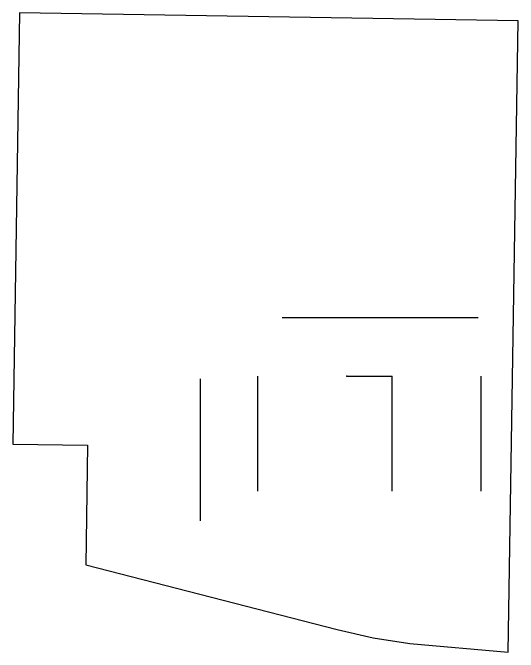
# Model space of a CAD drawing. Extents: x -738708 to 1376724, y 0 to 1572010.
# Drawn here: x 279957 to 280393, y 475032 to 475583 of the extents above; entities that cross this region are included whole.
import ezdxf

# ---------------------------------------------------------------- set-up
doc = ezdxf.new("R2010")
doc.units = 0
doc.layers.get('0').update_dxf_attribs({"linetype": 'CONTINUOUS'})
doc.layers.add('标注', color=7, linetype='CONTINUOUS')

msp = doc.modelspace()

# ---------------------------------------------------------------- linework, layer by layer
at = {"ltscale": 100}
for p, q in [((279962.72, 475582.77), (279956.79, 475210.89)), ((280392.66, 475575.92), (279962.72, 475582.77)), ((280383.99, 475031.62), (280392.66, 475575.92)), ((280358.12, 475319.92), (280188.97, 475319.92)), ((280118.64, 475144.98), (280118.64, 475267.38)), ((280168.17, 475170.46), (280168.17, 475269.46)), ((280283.97, 475170.46), (280283.97, 475269.46)), ((280360.67, 475170.46), (280360.67, 475269.46)), ((279956.79, 475210.89), (280021.13, 475209.98)), ((280021.13, 475209.98), (280019.69, 475106.84)), ((280019.69, 475106.84), (280236.56, 475051.26)), ((280236.56, 475051.26), (280267.61, 475044.12)), ((280267.61, 475044.12), (280299.09, 475039.22)), ((280299.09, 475039.22), (280383.99, 475031.62))]:
    msp.add_line(p, q, dxfattribs=at)
msp.add_point((280244.87, 475269.46))
at = {"layer": '标注'}
msp.add_line((280244.87, 475269.46), (280283.97, 475269.46), dxfattribs=at)

doc.saveas('drawing.dxf')
